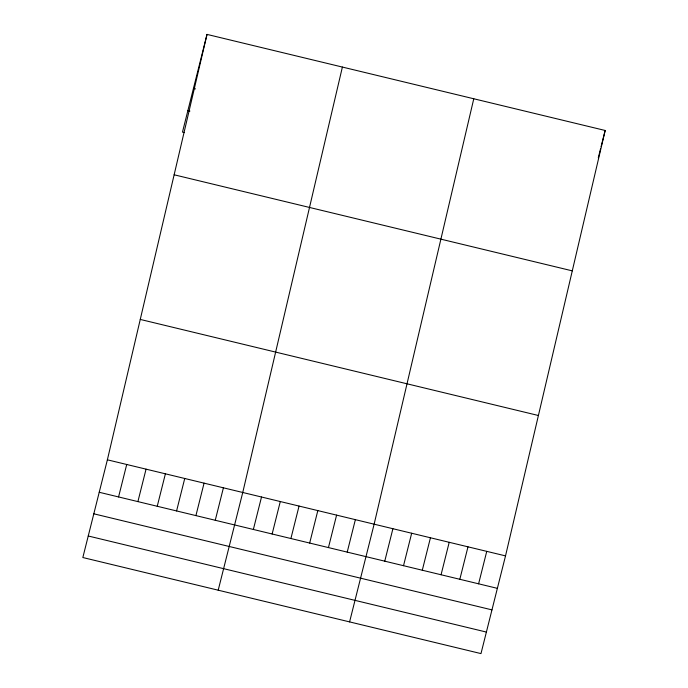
<?xml version="1.0" encoding="UTF-8"?>
<svg xmlns="http://www.w3.org/2000/svg" width="688" height="688" viewBox="0 0 688 688"><rect width="100%" height="100%" fill="white"/><g stroke="black" fill="none" stroke-linecap="round" stroke-linejoin="round"><path stroke-width="1.03" d="M107.38 459.816L207.019 34.4L605.165 130.471L505.525 555.887L480.981 653.6L82.835 557.529L107.38 459.816L505.525 555.887M342.392 67.063L242.752 492.479L218.208 590.192M473.774 98.771L374.134 524.187L349.59 621.9M207.019 34.4L182.475 132.113L184.513 132.603M118.568 496.942L126.721 464.486M137.901 501.604L146.054 469.156M157.242 506.273L165.395 473.817M176.584 510.943L184.737 478.487M195.917 515.604L204.069 483.148M215.258 520.274L223.411 487.818M253.365 529.468L261.517 497.011M272.138 534L280.291 501.543M290.904 538.523L299.056 506.067M309.677 543.056L317.83 510.599M328.443 547.588L336.595 515.131M347.216 552.111L355.369 519.655M384.755 561.167L392.908 528.719M403.521 565.699L411.673 533.243M422.294 570.232L430.447 537.775M441.06 574.755L449.212 542.299M459.833 579.287L467.986 546.831M478.599 583.82L486.751 551.363M598.285 157.853L600.581 148.728M601.088 146.699L605.165 130.471M193.457 88.391L195.495 88.881M187.884 110.579L189.922 111.069M174.141 174.786L572.278 270.857M140.266 319.43L538.403 415.5M99.227 492.273L497.372 588.343M93.817 513.807L491.963 609.878M88.245 535.995L486.39 632.066"/></g></svg>
